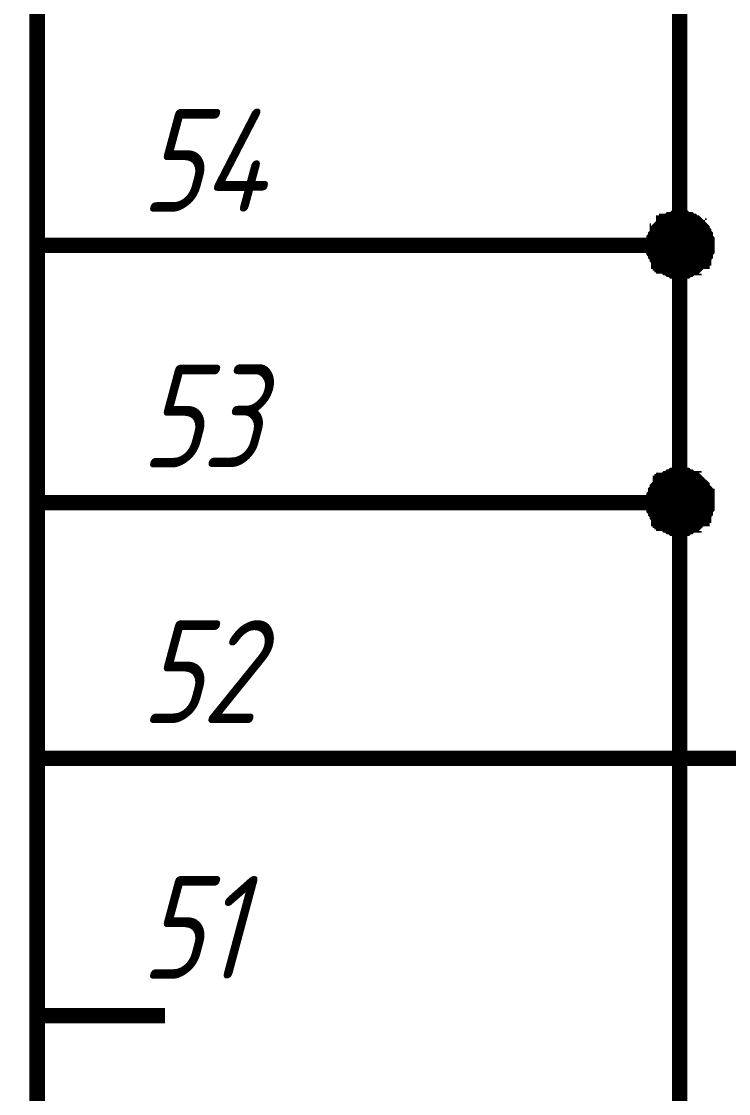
# Paper-space layout 'Layout1' of a CAD drawing. Extents: x -1 to 840, y -1 to 593.
# Drawn here: x 642.91 to 656.65, y 404.49 to 425.33 of the extents above; entities that cross this region are included whole.
import ezdxf

# ---------------------------------------------------------------- set-up
doc = ezdxf.new("R2010")
doc.units = 0
doc.header["$MEASUREMENT"] = 0
doc.layers.add('Sheet', color=255, linetype='CONTINUOUS')
doc.styles.add('GOST type A0', font='', dxfattribs={"oblique": 15, "height": 3.5})
doc.styles.get('GOST type A0').set_extended_font_data('GOST type A')

psp = doc.layouts.get("Layout1")

# ---------------------------------------------------------------- linework, layer by layer
at = {"layer": 'Sheet', "color": 7, "const_width": 0.3}
psp.add_lwpolyline([(585.728, 496.002), (643.213, 496.002), (643.213, 321.002), (585.728, 321.002), (585.728, 496.002)], close=True, dxfattribs=at)
at = {"layer": 'Sheet', "color": 7}
for points, const_width in [([(645.698, 440.983), (648.244, 440.983), (648.244, 440.983), (655.698, 440.983), (655.698, 420.976)], 0.3), ([(655.201, 420.976), (655.201, 421.007), (655.201, 421.038), (655.201, 421.038), (655.201, 421.069), (655.201, 421.1), (655.232, 421.131), (655.232, 421.162), (655.232, 421.162), (655.263, 421.193), (655.263, 421.224), (655.263, 421.255), (655.294, 421.255), (655.294, 421.286), (655.325, 421.317), (655.325, 421.317), (655.356, 421.349), (655.356, 421.349), (655.387, 421.38), (655.387, 421.411), (655.418, 421.411), (655.449, 421.411), (655.449, 421.442), (655.48, 421.442), (655.511, 421.473), (655.511, 421.473), (655.542, 421.473), (655.574, 421.473), (655.605, 421.504), (655.636, 421.504), (655.636, 421.504), (655.667, 421.504), (655.698, 421.504)], 0.3), ([(655.201, 420.976), (655.201, 421.007), (655.201, 421.038), (655.201, 421.038), (655.201, 421.069), (655.201, 421.1), (655.232, 421.131), (655.232, 421.162), (655.232, 421.162), (655.263, 421.193), (655.263, 421.224), (655.263, 421.255), (655.294, 421.255), (655.294, 421.286), (655.325, 421.317), (655.325, 421.317), (655.356, 421.349), (655.356, 421.349), (655.387, 421.38), (655.387, 421.411), (655.418, 421.411), (655.449, 421.411), (655.449, 421.442), (655.48, 421.442), (655.511, 421.473), (655.511, 421.473), (655.542, 421.473), (655.574, 421.473), (655.605, 421.504), (655.636, 421.504), (655.636, 421.504), (655.667, 421.504), (655.698, 421.504)], 0.3), ([(655.201, 420.976), (655.201, 421.007), (655.201, 421.038), (655.201, 421.038), (655.201, 421.069), (655.201, 421.1), (655.232, 421.131), (655.232, 421.162), (655.232, 421.162), (655.263, 421.193), (655.263, 421.224), (655.263, 421.255), (655.294, 421.255), (655.294, 421.286), (655.325, 421.317), (655.325, 421.317), (655.356, 421.349), (655.356, 421.349), (655.387, 421.38), (655.387, 421.411), (655.418, 421.411), (655.449, 421.411), (655.449, 421.442), (655.48, 421.442), (655.511, 421.473), (655.511, 421.473), (655.542, 421.473), (655.574, 421.473), (655.605, 421.504), (655.636, 421.504), (655.636, 421.504), (655.667, 421.504), (655.698, 421.504)], 0.3), ([(655.201, 420.976), (655.201, 421.007), (655.201, 421.038), (655.201, 421.038), (655.201, 421.069), (655.201, 421.1), (655.232, 421.131), (655.232, 421.162), (655.232, 421.162), (655.263, 421.193), (655.263, 421.224), (655.263, 421.255), (655.294, 421.255), (655.294, 421.286), (655.325, 421.317), (655.325, 421.317), (655.356, 421.349), (655.356, 421.349), (655.387, 421.38), (655.387, 421.411), (655.418, 421.411), (655.449, 421.411), (655.449, 421.442), (655.48, 421.442), (655.511, 421.473), (655.511, 421.473), (655.542, 421.473), (655.574, 421.473), (655.605, 421.504), (655.636, 421.504), (655.636, 421.504), (655.667, 421.504), (655.698, 421.504)], 0.3), ([(655.201, 420.976), (655.201, 421.007), (655.201, 421.038), (655.201, 421.038), (655.201, 421.069), (655.201, 421.1), (655.232, 421.131), (655.232, 421.162), (655.232, 421.162), (655.263, 421.193), (655.263, 421.224), (655.263, 421.255), (655.294, 421.255), (655.294, 421.286), (655.325, 421.317), (655.325, 421.317), (655.356, 421.349), (655.356, 421.349), (655.387, 421.38), (655.387, 421.411), (655.418, 421.411), (655.449, 421.411), (655.449, 421.442), (655.48, 421.442), (655.511, 421.473), (655.511, 421.473), (655.542, 421.473), (655.574, 421.473), (655.605, 421.504), (655.636, 421.504), (655.636, 421.504), (655.667, 421.504), (655.698, 421.504)], 0.0991), ([(655.201, 420.976), (655.201, 421.007), (655.201, 421.038), (655.201, 421.038), (655.201, 421.069), (655.201, 421.1), (655.232, 421.131), (655.232, 421.162), (655.232, 421.162), (655.263, 421.193), (655.263, 421.224), (655.263, 421.255), (655.294, 421.255), (655.294, 421.286), (655.325, 421.317), (655.325, 421.317), (655.356, 421.349), (655.356, 421.349), (655.387, 421.38), (655.387, 421.411), (655.418, 421.411), (655.449, 421.411), (655.449, 421.442), (655.48, 421.442), (655.511, 421.473), (655.511, 421.473), (655.542, 421.473), (655.574, 421.473), (655.605, 421.504), (655.636, 421.504), (655.636, 421.504), (655.667, 421.504), (655.698, 421.504)], 0.0991), ([(655.201, 420.976), (655.201, 421.007), (655.201, 421.038), (655.201, 421.038), (655.201, 421.069), (655.201, 421.1), (655.232, 421.131), (655.232, 421.162), (655.232, 421.162), (655.263, 421.193), (655.263, 421.224), (655.263, 421.255), (655.294, 421.255), (655.294, 421.286), (655.325, 421.317), (655.325, 421.317), (655.356, 421.349), (655.356, 421.349), (655.387, 421.38), (655.387, 421.411), (655.418, 421.411), (655.449, 421.411), (655.449, 421.442), (655.48, 421.442), (655.511, 421.473), (655.511, 421.473), (655.542, 421.473), (655.574, 421.473), (655.605, 421.504), (655.636, 421.504), (655.636, 421.504), (655.667, 421.504), (655.698, 421.504)], 0.0991), ([(655.201, 420.976), (655.201, 421.007), (655.201, 421.038), (655.201, 421.038), (655.201, 421.069), (655.201, 421.1), (655.232, 421.131), (655.232, 421.162), (655.232, 421.162), (655.263, 421.193), (655.263, 421.224), (655.263, 421.255), (655.294, 421.255), (655.294, 421.286), (655.325, 421.317), (655.325, 421.317), (655.356, 421.349), (655.356, 421.349), (655.387, 421.38), (655.387, 421.411), (655.418, 421.411), (655.449, 421.411), (655.449, 421.442), (655.48, 421.442), (655.511, 421.473), (655.511, 421.473), (655.542, 421.473), (655.574, 421.473), (655.605, 421.504), (655.636, 421.504), (655.636, 421.504), (655.667, 421.504), (655.698, 421.504)], 0.0991), ([(655.698, 421.504), (655.698, 421.504)], 0.3), ([(655.698, 421.504), (655.729, 421.504), (655.76, 421.504), (655.76, 421.504), (655.791, 421.504), (655.822, 421.473), (655.853, 421.473), (655.884, 421.473), (655.884, 421.473), (655.915, 421.442), (655.946, 421.442), (655.977, 421.411), (655.977, 421.411), (656.008, 421.411), (656.039, 421.38), (656.039, 421.349), (656.07, 421.349), (656.07, 421.317), (656.101, 421.317), (656.133, 421.286), (656.133, 421.255), (656.133, 421.255), (656.164, 421.224), (656.164, 421.193), (656.195, 421.162), (656.195, 421.162), (656.195, 421.131), (656.195, 421.1), (656.226, 421.069), (656.226, 421.038), (656.226, 421.038), (656.226, 421.007), (656.226, 420.976)], 0.3), ([(655.698, 421.504), (655.698, 421.504)], 0.3), ([(655.698, 421.504), (655.729, 421.504), (655.76, 421.504), (655.76, 421.504), (655.791, 421.504), (655.822, 421.473), (655.853, 421.473), (655.884, 421.473), (655.884, 421.473), (655.915, 421.442), (655.946, 421.442), (655.977, 421.411), (655.977, 421.411), (656.008, 421.411), (656.039, 421.38), (656.039, 421.349), (656.07, 421.349), (656.07, 421.317), (656.101, 421.317), (656.133, 421.286), (656.133, 421.255), (656.133, 421.255), (656.164, 421.224), (656.164, 421.193), (656.195, 421.162), (656.195, 421.162), (656.195, 421.131), (656.195, 421.1), (656.226, 421.069), (656.226, 421.038), (656.226, 421.038), (656.226, 421.007), (656.226, 420.976)], 0.3), ([(655.698, 421.504), (655.698, 421.504)], 0.3), ([(655.698, 421.504), (655.729, 421.504), (655.76, 421.504), (655.76, 421.504), (655.791, 421.504), (655.822, 421.473), (655.853, 421.473), (655.884, 421.473), (655.884, 421.473), (655.915, 421.442), (655.946, 421.442), (655.977, 421.411), (655.977, 421.411), (656.008, 421.411), (656.039, 421.38), (656.039, 421.349), (656.07, 421.349), (656.07, 421.317), (656.101, 421.317), (656.133, 421.286), (656.133, 421.255), (656.133, 421.255), (656.164, 421.224), (656.164, 421.193), (656.195, 421.162), (656.195, 421.162), (656.195, 421.131), (656.195, 421.1), (656.226, 421.069), (656.226, 421.038), (656.226, 421.038), (656.226, 421.007), (656.226, 420.976)], 0.3), ([(655.698, 421.504), (655.698, 421.504)], 0.3), ([(655.698, 421.504), (655.729, 421.504), (655.76, 421.504), (655.76, 421.504), (655.791, 421.504), (655.822, 421.473), (655.853, 421.473), (655.884, 421.473), (655.884, 421.473), (655.915, 421.442), (655.946, 421.442), (655.977, 421.411), (655.977, 421.411), (656.008, 421.411), (656.039, 421.38), (656.039, 421.349), (656.07, 421.349), (656.07, 421.317), (656.101, 421.317), (656.133, 421.286), (656.133, 421.255), (656.133, 421.255), (656.164, 421.224), (656.164, 421.193), (656.195, 421.162), (656.195, 421.162), (656.195, 421.131), (656.195, 421.1), (656.226, 421.069), (656.226, 421.038), (656.226, 421.038), (656.226, 421.007), (656.226, 420.976)], 0.3), ([(655.698, 421.504), (655.698, 421.504)], 0.0991), ([(655.698, 421.504), (655.729, 421.504), (655.76, 421.504), (655.76, 421.504), (655.791, 421.504), (655.822, 421.473), (655.853, 421.473), (655.884, 421.473), (655.884, 421.473), (655.915, 421.442), (655.946, 421.442), (655.977, 421.411), (655.977, 421.411), (656.008, 421.411), (656.039, 421.38), (656.039, 421.349), (656.07, 421.349), (656.07, 421.317), (656.101, 421.317), (656.133, 421.286), (656.133, 421.255), (656.133, 421.255), (656.164, 421.224), (656.164, 421.193), (656.195, 421.162), (656.195, 421.162), (656.195, 421.131), (656.195, 421.1), (656.226, 421.069), (656.226, 421.038), (656.226, 421.038), (656.226, 421.007), (656.226, 420.976)], 0.0991), ([(655.698, 421.504), (655.698, 421.504)], 0.0991), ([(655.698, 421.504), (655.729, 421.504), (655.76, 421.504), (655.76, 421.504), (655.791, 421.504), (655.822, 421.473), (655.853, 421.473), (655.884, 421.473), (655.884, 421.473), (655.915, 421.442), (655.946, 421.442), (655.977, 421.411), (655.977, 421.411), (656.008, 421.411), (656.039, 421.38), (656.039, 421.349), (656.07, 421.349), (656.07, 421.317), (656.101, 421.317), (656.133, 421.286), (656.133, 421.255), (656.133, 421.255), (656.164, 421.224), (656.164, 421.193), (656.195, 421.162), (656.195, 421.162), (656.195, 421.131), (656.195, 421.1), (656.226, 421.069), (656.226, 421.038), (656.226, 421.038), (656.226, 421.007), (656.226, 420.976)], 0.0991), ([(655.698, 421.504), (655.698, 421.504)], 0.0991), ([(655.698, 421.504), (655.729, 421.504), (655.76, 421.504), (655.76, 421.504), (655.791, 421.504), (655.822, 421.473), (655.853, 421.473), (655.884, 421.473), (655.884, 421.473), (655.915, 421.442), (655.946, 421.442), (655.977, 421.411), (655.977, 421.411), (656.008, 421.411), (656.039, 421.38), (656.039, 421.349), (656.07, 421.349), (656.07, 421.317), (656.101, 421.317), (656.133, 421.286), (656.133, 421.255), (656.133, 421.255), (656.164, 421.224), (656.164, 421.193), (656.195, 421.162), (656.195, 421.162), (656.195, 421.131), (656.195, 421.1), (656.226, 421.069), (656.226, 421.038), (656.226, 421.038), (656.226, 421.007), (656.226, 420.976)], 0.0991), ([(655.698, 421.504), (655.698, 421.504)], 0.0991), ([(655.698, 421.504), (655.729, 421.504), (655.76, 421.504), (655.76, 421.504), (655.791, 421.504), (655.822, 421.473), (655.853, 421.473), (655.884, 421.473), (655.884, 421.473), (655.915, 421.442), (655.946, 421.442), (655.977, 421.411), (655.977, 421.411), (656.008, 421.411), (656.039, 421.38), (656.039, 421.349), (656.07, 421.349), (656.07, 421.317), (656.101, 421.317), (656.133, 421.286), (656.133, 421.255), (656.133, 421.255), (656.164, 421.224), (656.164, 421.193), (656.195, 421.162), (656.195, 421.162), (656.195, 421.131), (656.195, 421.1), (656.226, 421.069), (656.226, 421.038), (656.226, 421.038), (656.226, 421.007), (656.226, 420.976)], 0.0991), ([(643.213, 420.976), (645.698, 420.976)], 0.3), ([(645.698, 420.976), (650.791, 420.976), (650.791, 420.976), (655.698, 420.976), (655.698, 415.974)], 0.3), ([(655.698, 420.479), (655.667, 420.479), (655.636, 420.479), (655.636, 420.479), (655.605, 420.479), (655.574, 420.479), (655.542, 420.51), (655.511, 420.51), (655.511, 420.51), (655.48, 420.541), (655.449, 420.541), (655.449, 420.541), (655.418, 420.572), (655.387, 420.572), (655.387, 420.603), (655.356, 420.603), (655.356, 420.634), (655.325, 420.634), (655.325, 420.665), (655.294, 420.665), (655.294, 420.696), (655.263, 420.727), (655.263, 420.727), (655.263, 420.758), (655.232, 420.789), (655.232, 420.789), (655.232, 420.82), (655.201, 420.851), (655.201, 420.883), (655.201, 420.914), (655.201, 420.914), (655.201, 420.945), (655.201, 420.976)], 0.3), ([(655.201, 420.976), (655.201, 420.976)], 0.3), ([(655.698, 420.479), (655.667, 420.479), (655.636, 420.479), (655.636, 420.479), (655.605, 420.479), (655.574, 420.479), (655.542, 420.51), (655.511, 420.51), (655.511, 420.51), (655.48, 420.541), (655.449, 420.541), (655.449, 420.541), (655.418, 420.572), (655.387, 420.572), (655.387, 420.603), (655.356, 420.603), (655.356, 420.634), (655.325, 420.634), (655.325, 420.665), (655.294, 420.665), (655.294, 420.696), (655.263, 420.727), (655.263, 420.727), (655.263, 420.758), (655.232, 420.789), (655.232, 420.789), (655.232, 420.82), (655.201, 420.851), (655.201, 420.883), (655.201, 420.914), (655.201, 420.914), (655.201, 420.945), (655.201, 420.976)], 0.3), ([(655.201, 420.976), (655.201, 420.976)], 0.3), ([(655.698, 420.479), (655.667, 420.479), (655.636, 420.479), (655.636, 420.479), (655.605, 420.479), (655.574, 420.479), (655.542, 420.51), (655.511, 420.51), (655.511, 420.51), (655.48, 420.541), (655.449, 420.541), (655.449, 420.541), (655.418, 420.572), (655.387, 420.572), (655.387, 420.603), (655.356, 420.603), (655.356, 420.634), (655.325, 420.634), (655.325, 420.665), (655.294, 420.665), (655.294, 420.696), (655.263, 420.727), (655.263, 420.727), (655.263, 420.758), (655.232, 420.789), (655.232, 420.789), (655.232, 420.82), (655.201, 420.851), (655.201, 420.883), (655.201, 420.914), (655.201, 420.914), (655.201, 420.945), (655.201, 420.976)], 0.3), ([(655.201, 420.976), (655.201, 420.976)], 0.3), ([(655.698, 420.479), (655.667, 420.479), (655.636, 420.479), (655.636, 420.479), (655.605, 420.479), (655.574, 420.479), (655.542, 420.51), (655.511, 420.51), (655.511, 420.51), (655.48, 420.541), (655.449, 420.541), (655.449, 420.541), (655.418, 420.572), (655.387, 420.572), (655.387, 420.603), (655.356, 420.603), (655.356, 420.634), (655.325, 420.634), (655.325, 420.665), (655.294, 420.665), (655.294, 420.696), (655.263, 420.727), (655.263, 420.727), (655.263, 420.758), (655.232, 420.789), (655.232, 420.789), (655.232, 420.82), (655.201, 420.851), (655.201, 420.883), (655.201, 420.914), (655.201, 420.914), (655.201, 420.945), (655.201, 420.976)], 0.3), ([(655.201, 420.976), (655.201, 420.976)], 0.3), ([(656.226, 420.976), (656.226, 420.945), (656.226, 420.914), (656.226, 420.914), (656.226, 420.883), (656.195, 420.851), (656.195, 420.82), (656.195, 420.789), (656.195, 420.789), (656.164, 420.758), (656.164, 420.727), (656.133, 420.727), (656.133, 420.696), (656.133, 420.665), (656.101, 420.665), (656.07, 420.634), (656.07, 420.634), (656.039, 420.603), (656.039, 420.603), (656.008, 420.572), (655.977, 420.572), (655.977, 420.541), (655.946, 420.541), (655.915, 420.541), (655.884, 420.51), (655.884, 420.51), (655.853, 420.51), (655.822, 420.479), (655.791, 420.479), (655.76, 420.479), (655.76, 420.479), (655.729, 420.479), (655.698, 420.479)], 0.3), ([(656.226, 420.976), (656.226, 420.945), (656.226, 420.914), (656.226, 420.914), (656.226, 420.883), (656.195, 420.851), (656.195, 420.82), (656.195, 420.789), (656.195, 420.789), (656.164, 420.758), (656.164, 420.727), (656.133, 420.727), (656.133, 420.696), (656.133, 420.665), (656.101, 420.665), (656.07, 420.634), (656.07, 420.634), (656.039, 420.603), (656.039, 420.603), (656.008, 420.572), (655.977, 420.572), (655.977, 420.541), (655.946, 420.541), (655.915, 420.541), (655.884, 420.51), (655.884, 420.51), (655.853, 420.51), (655.822, 420.479), (655.791, 420.479), (655.76, 420.479), (655.76, 420.479), (655.729, 420.479), (655.698, 420.479)], 0.3), ([(656.226, 420.976), (656.226, 420.945), (656.226, 420.914), (656.226, 420.914), (656.226, 420.883), (656.195, 420.851), (656.195, 420.82), (656.195, 420.789), (656.195, 420.789), (656.164, 420.758), (656.164, 420.727), (656.133, 420.727), (656.133, 420.696), (656.133, 420.665), (656.101, 420.665), (656.07, 420.634), (656.07, 420.634), (656.039, 420.603), (656.039, 420.603), (656.008, 420.572), (655.977, 420.572), (655.977, 420.541), (655.946, 420.541), (655.915, 420.541), (655.884, 420.51), (655.884, 420.51), (655.853, 420.51), (655.822, 420.479), (655.791, 420.479), (655.76, 420.479), (655.76, 420.479), (655.729, 420.479), (655.698, 420.479)], 0.3), ([(656.226, 420.976), (656.226, 420.945), (656.226, 420.914), (656.226, 420.914), (656.226, 420.883), (656.195, 420.851), (656.195, 420.82), (656.195, 420.789), (656.195, 420.789), (656.164, 420.758), (656.164, 420.727), (656.133, 420.727), (656.133, 420.696), (656.133, 420.665), (656.101, 420.665), (656.07, 420.634), (656.07, 420.634), (656.039, 420.603), (656.039, 420.603), (656.008, 420.572), (655.977, 420.572), (655.977, 420.541), (655.946, 420.541), (655.915, 420.541), (655.884, 420.51), (655.884, 420.51), (655.853, 420.51), (655.822, 420.479), (655.791, 420.479), (655.76, 420.479), (655.76, 420.479), (655.729, 420.479), (655.698, 420.479)], 0.3), ([(656.226, 420.976), (656.226, 420.976), (656.226, 420.976), (656.226, 420.976), (656.226, 420.976), (656.226, 420.976), (656.226, 420.976), (656.226, 420.976), (656.226, 420.976), (656.226, 420.976), (656.226, 420.976), (656.226, 420.976), (656.226, 420.976), (656.226, 420.976), (656.226, 420.976), (656.226, 420.976), (656.226, 420.976), (656.226, 420.976), (656.226, 420.976), (656.226, 420.976), (656.226, 420.976), (656.226, 420.976), (656.226, 420.976), (656.226, 420.976), (656.226, 420.976), (656.226, 420.976), (656.226, 420.976), (656.226, 420.976), (656.226, 420.976), (656.226, 420.976), (656.226, 420.976), (656.226, 420.976), (656.226, 420.976)], 0.3), ([(656.226, 420.976), (656.226, 420.976)], 0.3), ([(656.226, 420.976), (656.226, 420.976), (656.226, 420.976), (656.226, 420.976), (656.226, 420.976), (656.226, 420.976), (656.226, 420.976), (656.226, 420.976), (656.226, 420.976), (656.226, 420.976), (656.226, 420.976), (656.226, 420.976), (656.226, 420.976), (656.226, 420.976), (656.226, 420.976), (656.226, 420.976), (656.226, 420.976), (656.226, 420.976), (656.226, 420.976), (656.226, 420.976), (656.226, 420.976), (656.226, 420.976), (656.226, 420.976), (656.226, 420.976), (656.226, 420.976), (656.226, 420.976), (656.226, 420.976), (656.226, 420.976), (656.226, 420.976), (656.226, 420.976), (656.226, 420.976), (656.226, 420.976), (656.226, 420.976)], 0.3), ([(656.226, 420.976), (656.226, 420.976)], 0.3), ([(656.226, 420.976), (656.226, 420.976), (656.226, 420.976), (656.226, 420.976), (656.226, 420.976), (656.226, 420.976), (656.226, 420.976), (656.226, 420.976), (656.226, 420.976), (656.226, 420.976), (656.226, 420.976), (656.226, 420.976), (656.226, 420.976), (656.226, 420.976), (656.226, 420.976), (656.226, 420.976), (656.226, 420.976), (656.226, 420.976), (656.226, 420.976), (656.226, 420.976), (656.226, 420.976), (656.226, 420.976), (656.226, 420.976), (656.226, 420.976), (656.226, 420.976), (656.226, 420.976), (656.226, 420.976), (656.226, 420.976), (656.226, 420.976), (656.226, 420.976), (656.226, 420.976), (656.226, 420.976), (656.226, 420.976)], 0.3), ([(656.226, 420.976), (656.226, 420.976)], 0.3), ([(656.226, 420.976), (656.226, 420.976), (656.226, 420.976), (656.226, 420.976), (656.226, 420.976), (656.226, 420.976), (656.226, 420.976), (656.226, 420.976), (656.226, 420.976), (656.226, 420.976), (656.226, 420.976), (656.226, 420.976), (656.226, 420.976), (656.226, 420.976), (656.226, 420.976), (656.226, 420.976), (656.226, 420.976), (656.226, 420.976), (656.226, 420.976), (656.226, 420.976), (656.226, 420.976), (656.226, 420.976), (656.226, 420.976), (656.226, 420.976), (656.226, 420.976), (656.226, 420.976), (656.226, 420.976), (656.226, 420.976), (656.226, 420.976), (656.226, 420.976), (656.226, 420.976), (656.226, 420.976), (656.226, 420.976)], 0.3), ([(656.226, 420.976), (656.226, 420.976)], 0.3), ([(655.698, 420.479), (655.667, 420.479), (655.636, 420.479), (655.636, 420.479), (655.605, 420.479), (655.574, 420.479), (655.542, 420.51), (655.511, 420.51), (655.511, 420.51), (655.48, 420.541), (655.449, 420.541), (655.449, 420.541), (655.418, 420.572), (655.387, 420.572), (655.387, 420.603), (655.356, 420.603), (655.356, 420.634), (655.325, 420.634), (655.325, 420.665), (655.294, 420.665), (655.294, 420.696), (655.263, 420.727), (655.263, 420.727), (655.263, 420.758), (655.232, 420.789), (655.232, 420.789), (655.232, 420.82), (655.201, 420.851), (655.201, 420.883), (655.201, 420.914), (655.201, 420.914), (655.201, 420.945), (655.201, 420.976)], 0.0991), ([(655.201, 420.976), (655.201, 420.976)], 0.0991), ([(655.698, 420.479), (655.667, 420.479), (655.636, 420.479), (655.636, 420.479), (655.605, 420.479), (655.574, 420.479), (655.542, 420.51), (655.511, 420.51), (655.511, 420.51), (655.48, 420.541), (655.449, 420.541), (655.449, 420.541), (655.418, 420.572), (655.387, 420.572), (655.387, 420.603), (655.356, 420.603), (655.356, 420.634), (655.325, 420.634), (655.325, 420.665), (655.294, 420.665), (655.294, 420.696), (655.263, 420.727), (655.263, 420.727), (655.263, 420.758), (655.232, 420.789), (655.232, 420.789), (655.232, 420.82), (655.201, 420.851), (655.201, 420.883), (655.201, 420.914), (655.201, 420.914), (655.201, 420.945), (655.201, 420.976)], 0.0991), ([(655.201, 420.976), (655.201, 420.976)], 0.0991), ([(655.698, 420.479), (655.667, 420.479), (655.636, 420.479), (655.636, 420.479), (655.605, 420.479), (655.574, 420.479), (655.542, 420.51), (655.511, 420.51), (655.511, 420.51), (655.48, 420.541), (655.449, 420.541), (655.449, 420.541), (655.418, 420.572), (655.387, 420.572), (655.387, 420.603), (655.356, 420.603), (655.356, 420.634), (655.325, 420.634), (655.325, 420.665), (655.294, 420.665), (655.294, 420.696), (655.263, 420.727), (655.263, 420.727), (655.263, 420.758), (655.232, 420.789), (655.232, 420.789), (655.232, 420.82), (655.201, 420.851), (655.201, 420.883), (655.201, 420.914), (655.201, 420.914), (655.201, 420.945), (655.201, 420.976)], 0.0991), ([(655.201, 420.976), (655.201, 420.976)], 0.0991), ([(655.698, 420.479), (655.667, 420.479), (655.636, 420.479), (655.636, 420.479), (655.605, 420.479), (655.574, 420.479), (655.542, 420.51), (655.511, 420.51), (655.511, 420.51), (655.48, 420.541), (655.449, 420.541), (655.449, 420.541), (655.418, 420.572), (655.387, 420.572), (655.387, 420.603), (655.356, 420.603), (655.356, 420.634), (655.325, 420.634), (655.325, 420.665), (655.294, 420.665), (655.294, 420.696), (655.263, 420.727), (655.263, 420.727), (655.263, 420.758), (655.232, 420.789), (655.232, 420.789), (655.232, 420.82), (655.201, 420.851), (655.201, 420.883), (655.201, 420.914), (655.201, 420.914), (655.201, 420.945), (655.201, 420.976)], 0.0991), ([(655.201, 420.976), (655.201, 420.976)], 0.0991), ([(656.226, 420.976), (656.226, 420.945), (656.226, 420.914), (656.226, 420.914), (656.226, 420.883), (656.195, 420.851), (656.195, 420.82), (656.195, 420.789), (656.195, 420.789), (656.164, 420.758), (656.164, 420.727), (656.133, 420.727), (656.133, 420.696), (656.133, 420.665), (656.101, 420.665), (656.07, 420.634), (656.07, 420.634), (656.039, 420.603), (656.039, 420.603), (656.008, 420.572), (655.977, 420.572), (655.977, 420.541), (655.946, 420.541), (655.915, 420.541), (655.884, 420.51), (655.884, 420.51), (655.853, 420.51), (655.822, 420.479), (655.791, 420.479), (655.76, 420.479), (655.76, 420.479), (655.729, 420.479), (655.698, 420.479)], 0.0991), ([(656.226, 420.976), (656.226, 420.945), (656.226, 420.914), (656.226, 420.914), (656.226, 420.883), (656.195, 420.851), (656.195, 420.82), (656.195, 420.789), (656.195, 420.789), (656.164, 420.758), (656.164, 420.727), (656.133, 420.727), (656.133, 420.696), (656.133, 420.665), (656.101, 420.665), (656.07, 420.634), (656.07, 420.634), (656.039, 420.603), (656.039, 420.603), (656.008, 420.572), (655.977, 420.572), (655.977, 420.541), (655.946, 420.541), (655.915, 420.541), (655.884, 420.51), (655.884, 420.51), (655.853, 420.51), (655.822, 420.479), (655.791, 420.479), (655.76, 420.479), (655.76, 420.479), (655.729, 420.479), (655.698, 420.479)], 0.0991), ([(656.226, 420.976), (656.226, 420.945), (656.226, 420.914), (656.226, 420.914), (656.226, 420.883), (656.195, 420.851), (656.195, 420.82), (656.195, 420.789), (656.195, 420.789), (656.164, 420.758), (656.164, 420.727), (656.133, 420.727), (656.133, 420.696), (656.133, 420.665), (656.101, 420.665), (656.07, 420.634), (656.07, 420.634), (656.039, 420.603), (656.039, 420.603), (656.008, 420.572), (655.977, 420.572), (655.977, 420.541), (655.946, 420.541), (655.915, 420.541), (655.884, 420.51), (655.884, 420.51), (655.853, 420.51), (655.822, 420.479), (655.791, 420.479), (655.76, 420.479), (655.76, 420.479), (655.729, 420.479), (655.698, 420.479)], 0.0991), ([(656.226, 420.976), (656.226, 420.945), (656.226, 420.914), (656.226, 420.914), (656.226, 420.883), (656.195, 420.851), (656.195, 420.82), (656.195, 420.789), (656.195, 420.789), (656.164, 420.758), (656.164, 420.727), (656.133, 420.727), (656.133, 420.696), (656.133, 420.665), (656.101, 420.665), (656.07, 420.634), (656.07, 420.634), (656.039, 420.603), (656.039, 420.603), (656.008, 420.572), (655.977, 420.572), (655.977, 420.541), (655.946, 420.541), (655.915, 420.541), (655.884, 420.51), (655.884, 420.51), (655.853, 420.51), (655.822, 420.479), (655.791, 420.479), (655.76, 420.479), (655.76, 420.479), (655.729, 420.479), (655.698, 420.479)], 0.0991), ([(656.226, 420.976), (656.226, 420.976), (656.226, 420.976), (656.226, 420.976), (656.226, 420.976), (656.226, 420.976), (656.226, 420.976), (656.226, 420.976), (656.226, 420.976), (656.226, 420.976), (656.226, 420.976), (656.226, 420.976), (656.226, 420.976), (656.226, 420.976), (656.226, 420.976), (656.226, 420.976), (656.226, 420.976), (656.226, 420.976), (656.226, 420.976), (656.226, 420.976), (656.226, 420.976), (656.226, 420.976), (656.226, 420.976), (656.226, 420.976), (656.226, 420.976), (656.226, 420.976), (656.226, 420.976), (656.226, 420.976), (656.226, 420.976), (656.226, 420.976), (656.226, 420.976), (656.226, 420.976), (656.226, 420.976)], 0.0991), ([(656.226, 420.976), (656.226, 420.976)], 0.0991), ([(656.226, 420.976), (656.226, 420.976), (656.226, 420.976), (656.226, 420.976), (656.226, 420.976), (656.226, 420.976), (656.226, 420.976), (656.226, 420.976), (656.226, 420.976), (656.226, 420.976), (656.226, 420.976), (656.226, 420.976), (656.226, 420.976), (656.226, 420.976), (656.226, 420.976), (656.226, 420.976), (656.226, 420.976), (656.226, 420.976), (656.226, 420.976), (656.226, 420.976), (656.226, 420.976), (656.226, 420.976), (656.226, 420.976), (656.226, 420.976), (656.226, 420.976), (656.226, 420.976), (656.226, 420.976), (656.226, 420.976), (656.226, 420.976), (656.226, 420.976), (656.226, 420.976), (656.226, 420.976), (656.226, 420.976)], 0.0991), ([(656.226, 420.976), (656.226, 420.976)], 0.0991), ([(656.226, 420.976), (656.226, 420.976), (656.226, 420.976), (656.226, 420.976), (656.226, 420.976), (656.226, 420.976), (656.226, 420.976), (656.226, 420.976), (656.226, 420.976), (656.226, 420.976), (656.226, 420.976), (656.226, 420.976), (656.226, 420.976), (656.226, 420.976), (656.226, 420.976), (656.226, 420.976), (656.226, 420.976), (656.226, 420.976), (656.226, 420.976), (656.226, 420.976), (656.226, 420.976), (656.226, 420.976), (656.226, 420.976), (656.226, 420.976), (656.226, 420.976), (656.226, 420.976), (656.226, 420.976), (656.226, 420.976), (656.226, 420.976), (656.226, 420.976), (656.226, 420.976), (656.226, 420.976), (656.226, 420.976)], 0.0991), ([(656.226, 420.976), (656.226, 420.976)], 0.0991), ([(656.226, 420.976), (656.226, 420.976), (656.226, 420.976), (656.226, 420.976), (656.226, 420.976), (656.226, 420.976), (656.226, 420.976), (656.226, 420.976), (656.226, 420.976), (656.226, 420.976), (656.226, 420.976), (656.226, 420.976), (656.226, 420.976), (656.226, 420.976), (656.226, 420.976), (656.226, 420.976), (656.226, 420.976), (656.226, 420.976), (656.226, 420.976), (656.226, 420.976), (656.226, 420.976), (656.226, 420.976), (656.226, 420.976), (656.226, 420.976), (656.226, 420.976), (656.226, 420.976), (656.226, 420.976), (656.226, 420.976), (656.226, 420.976), (656.226, 420.976), (656.226, 420.976), (656.226, 420.976), (656.226, 420.976)], 0.0991), ([(656.226, 420.976), (656.226, 420.976)], 0.0991), ([(655.201, 415.974), (655.201, 416.005), (655.201, 416.036), (655.201, 416.067), (655.201, 416.098), (655.201, 416.098), (655.232, 416.129), (655.232, 416.16), (655.232, 416.191), (655.263, 416.223), (655.263, 416.223), (655.263, 416.254), (655.294, 416.285), (655.294, 416.285), (655.325, 416.316), (655.325, 416.347), (655.356, 416.347), (655.356, 416.378), (655.387, 416.378), (655.387, 416.409), (655.418, 416.409), (655.449, 416.44), (655.449, 416.44), (655.48, 416.44), (655.511, 416.471), (655.511, 416.471), (655.542, 416.471), (655.574, 416.502), (655.605, 416.502), (655.636, 416.502), (655.636, 416.502), (655.667, 416.502), (655.698, 416.502)], 0.3), ([(655.201, 415.974), (655.201, 416.005), (655.201, 416.036), (655.201, 416.067), (655.201, 416.098), (655.201, 416.098), (655.232, 416.129), (655.232, 416.16), (655.232, 416.191), (655.263, 416.223), (655.263, 416.223), (655.263, 416.254), (655.294, 416.285), (655.294, 416.285), (655.325, 416.316), (655.325, 416.347), (655.356, 416.347), (655.356, 416.378), (655.387, 416.378), (655.387, 416.409), (655.418, 416.409), (655.449, 416.44), (655.449, 416.44), (655.48, 416.44), (655.511, 416.471), (655.511, 416.471), (655.542, 416.471), (655.574, 416.502), (655.605, 416.502), (655.636, 416.502), (655.636, 416.502), (655.667, 416.502), (655.698, 416.502)], 0.3), ([(655.201, 415.974), (655.201, 416.005), (655.201, 416.036), (655.201, 416.067), (655.201, 416.098), (655.201, 416.098), (655.232, 416.129), (655.232, 416.16), (655.232, 416.191), (655.263, 416.223), (655.263, 416.223), (655.263, 416.254), (655.294, 416.285), (655.294, 416.285), (655.325, 416.316), (655.325, 416.347), (655.356, 416.347), (655.356, 416.378), (655.387, 416.378), (655.387, 416.409), (655.418, 416.409), (655.449, 416.44), (655.449, 416.44), (655.48, 416.44), (655.511, 416.471), (655.511, 416.471), (655.542, 416.471), (655.574, 416.502), (655.605, 416.502), (655.636, 416.502), (655.636, 416.502), (655.667, 416.502), (655.698, 416.502)], 0.3), ([(655.201, 415.974), (655.201, 416.005), (655.201, 416.036), (655.201, 416.067), (655.201, 416.098), (655.201, 416.098), (655.232, 416.129), (655.232, 416.16), (655.232, 416.191), (655.263, 416.223), (655.263, 416.223), (655.263, 416.254), (655.294, 416.285), (655.294, 416.285), (655.325, 416.316), (655.325, 416.347), (655.356, 416.347), (655.356, 416.378), (655.387, 416.378), (655.387, 416.409), (655.418, 416.409), (655.449, 416.44), (655.449, 416.44), (655.48, 416.44), (655.511, 416.471), (655.511, 416.471), (655.542, 416.471), (655.574, 416.502), (655.605, 416.502), (655.636, 416.502), (655.636, 416.502), (655.667, 416.502), (655.698, 416.502)], 0.3), ([(655.201, 415.974), (655.201, 416.005), (655.201, 416.036), (655.201, 416.067), (655.201, 416.098), (655.201, 416.098), (655.232, 416.129), (655.232, 416.16), (655.232, 416.191), (655.263, 416.223), (655.263, 416.223), (655.263, 416.254), (655.294, 416.285), (655.294, 416.285), (655.325, 416.316), (655.325, 416.347), (655.356, 416.347), (655.356, 416.378), (655.387, 416.378), (655.387, 416.409), (655.418, 416.409), (655.449, 416.44), (655.449, 416.44), (655.48, 416.44), (655.511, 416.471), (655.511, 416.471), (655.542, 416.471), (655.574, 416.502), (655.605, 416.502), (655.636, 416.502), (655.636, 416.502), (655.667, 416.502), (655.698, 416.502)], 0.0991), ([(655.201, 415.974), (655.201, 416.005), (655.201, 416.036), (655.201, 416.067), (655.201, 416.098), (655.201, 416.098), (655.232, 416.129), (655.232, 416.16), (655.232, 416.191), (655.263, 416.223), (655.263, 416.223), (655.263, 416.254), (655.294, 416.285), (655.294, 416.285), (655.325, 416.316), (655.325, 416.347), (655.356, 416.347), (655.356, 416.378), (655.387, 416.378), (655.387, 416.409), (655.418, 416.409), (655.449, 416.44), (655.449, 416.44), (655.48, 416.44), (655.511, 416.471), (655.511, 416.471), (655.542, 416.471), (655.574, 416.502), (655.605, 416.502), (655.636, 416.502), (655.636, 416.502), (655.667, 416.502), (655.698, 416.502)], 0.0991), ([(655.201, 415.974), (655.201, 416.005), (655.201, 416.036), (655.201, 416.067), (655.201, 416.098), (655.201, 416.098), (655.232, 416.129), (655.232, 416.16), (655.232, 416.191), (655.263, 416.223), (655.263, 416.223), (655.263, 416.254), (655.294, 416.285), (655.294, 416.285), (655.325, 416.316), (655.325, 416.347), (655.356, 416.347), (655.356, 416.378), (655.387, 416.378), (655.387, 416.409), (655.418, 416.409), (655.449, 416.44), (655.449, 416.44), (655.48, 416.44), (655.511, 416.471), (655.511, 416.471), (655.542, 416.471), (655.574, 416.502), (655.605, 416.502), (655.636, 416.502), (655.636, 416.502), (655.667, 416.502), (655.698, 416.502)], 0.0991), ([(655.201, 415.974), (655.201, 416.005), (655.201, 416.036), (655.201, 416.067), (655.201, 416.098), (655.201, 416.098), (655.232, 416.129), (655.232, 416.16), (655.232, 416.191), (655.263, 416.223), (655.263, 416.223), (655.263, 416.254), (655.294, 416.285), (655.294, 416.285), (655.325, 416.316), (655.325, 416.347), (655.356, 416.347), (655.356, 416.378), (655.387, 416.378), (655.387, 416.409), (655.418, 416.409), (655.449, 416.44), (655.449, 416.44), (655.48, 416.44), (655.511, 416.471), (655.511, 416.471), (655.542, 416.471), (655.574, 416.502), (655.605, 416.502), (655.636, 416.502), (655.636, 416.502), (655.667, 416.502), (655.698, 416.502)], 0.0991), ([(655.698, 416.502), (655.698, 416.502)], 0.3), ([(655.698, 416.502), (655.729, 416.502), (655.76, 416.502), (655.76, 416.502), (655.791, 416.502), (655.822, 416.502), (655.853, 416.471), (655.884, 416.471), (655.884, 416.471), (655.915, 416.44), (655.946, 416.44), (655.977, 416.44), (655.977, 416.409), (656.008, 416.409), (656.039, 416.378), (656.039, 416.378), (656.07, 416.347), (656.07, 416.347), (656.101, 416.316), (656.133, 416.285), (656.133, 416.285), (656.133, 416.254), (656.164, 416.223), (656.164, 416.223), (656.195, 416.191), (656.195, 416.16), (656.195, 416.129), (656.195, 416.098), (656.226, 416.098), (656.226, 416.067), (656.226, 416.036), (656.226, 416.005), (656.226, 415.974)], 0.3), ([(655.698, 416.502), (655.698, 416.502)], 0.3), ([(655.698, 416.502), (655.729, 416.502), (655.76, 416.502), (655.76, 416.502), (655.791, 416.502), (655.822, 416.502), (655.853, 416.471), (655.884, 416.471), (655.884, 416.471), (655.915, 416.44), (655.946, 416.44), (655.977, 416.44), (655.977, 416.409), (656.008, 416.409), (656.039, 416.378), (656.039, 416.378), (656.07, 416.347), (656.07, 416.347), (656.101, 416.316), (656.133, 416.285), (656.133, 416.285), (656.133, 416.254), (656.164, 416.223), (656.164, 416.223), (656.195, 416.191), (656.195, 416.16), (656.195, 416.129), (656.195, 416.098), (656.226, 416.098), (656.226, 416.067), (656.226, 416.036), (656.226, 416.005), (656.226, 415.974)], 0.3), ([(655.698, 416.502), (655.698, 416.502)], 0.3), ([(655.698, 416.502), (655.729, 416.502), (655.76, 416.502), (655.76, 416.502), (655.791, 416.502), (655.822, 416.502), (655.853, 416.471), (655.884, 416.471), (655.884, 416.471), (655.915, 416.44), (655.946, 416.44), (655.977, 416.44), (655.977, 416.409), (656.008, 416.409), (656.039, 416.378), (656.039, 416.378), (656.07, 416.347), (656.07, 416.347), (656.101, 416.316), (656.133, 416.285), (656.133, 416.285), (656.133, 416.254), (656.164, 416.223), (656.164, 416.223), (656.195, 416.191), (656.195, 416.16), (656.195, 416.129), (656.195, 416.098), (656.226, 416.098), (656.226, 416.067), (656.226, 416.036), (656.226, 416.005), (656.226, 415.974)], 0.3), ([(655.698, 416.502), (655.698, 416.502)], 0.3), ([(655.698, 416.502), (655.729, 416.502), (655.76, 416.502), (655.76, 416.502), (655.791, 416.502), (655.822, 416.502), (655.853, 416.471), (655.884, 416.471), (655.884, 416.471), (655.915, 416.44), (655.946, 416.44), (655.977, 416.44), (655.977, 416.409), (656.008, 416.409), (656.039, 416.378), (656.039, 416.378), (656.07, 416.347), (656.07, 416.347), (656.101, 416.316), (656.133, 416.285), (656.133, 416.285), (656.133, 416.254), (656.164, 416.223), (656.164, 416.223), (656.195, 416.191), (656.195, 416.16), (656.195, 416.129), (656.195, 416.098), (656.226, 416.098), (656.226, 416.067), (656.226, 416.036), (656.226, 416.005), (656.226, 415.974)], 0.3), ([(655.698, 416.502), (655.698, 416.502)], 0.0991), ([(655.698, 416.502), (655.729, 416.502), (655.76, 416.502), (655.76, 416.502), (655.791, 416.502), (655.822, 416.502), (655.853, 416.471), (655.884, 416.471), (655.884, 416.471), (655.915, 416.44), (655.946, 416.44), (655.977, 416.44), (655.977, 416.409), (656.008, 416.409), (656.039, 416.378), (656.039, 416.378), (656.07, 416.347), (656.07, 416.347), (656.101, 416.316), (656.133, 416.285), (656.133, 416.285), (656.133, 416.254), (656.164, 416.223), (656.164, 416.223), (656.195, 416.191), (656.195, 416.16), (656.195, 416.129), (656.195, 416.098), (656.226, 416.098), (656.226, 416.067), (656.226, 416.036), (656.226, 416.005), (656.226, 415.974)], 0.0991), ([(655.698, 416.502), (655.698, 416.502)], 0.0991), ([(655.698, 416.502), (655.729, 416.502), (655.76, 416.502), (655.76, 416.502), (655.791, 416.502), (655.822, 416.502), (655.853, 416.471), (655.884, 416.471), (655.884, 416.471), (655.915, 416.44), (655.946, 416.44), (655.977, 416.44), (655.977, 416.409), (656.008, 416.409), (656.039, 416.378), (656.039, 416.378), (656.07, 416.347), (656.07, 416.347), (656.101, 416.316), (656.133, 416.285), (656.133, 416.285), (656.133, 416.254), (656.164, 416.223), (656.164, 416.223), (656.195, 416.191), (656.195, 416.16), (656.195, 416.129), (656.195, 416.098), (656.226, 416.098), (656.226, 416.067), (656.226, 416.036), (656.226, 416.005), (656.226, 415.974)], 0.0991), ([(655.698, 416.502), (655.698, 416.502)], 0.0991), ([(655.698, 416.502), (655.729, 416.502), (655.76, 416.502), (655.76, 416.502), (655.791, 416.502), (655.822, 416.502), (655.853, 416.471), (655.884, 416.471), (655.884, 416.471), (655.915, 416.44), (655.946, 416.44), (655.977, 416.44), (655.977, 416.409), (656.008, 416.409), (656.039, 416.378), (656.039, 416.378), (656.07, 416.347), (656.07, 416.347), (656.101, 416.316), (656.133, 416.285), (656.133, 416.285), (656.133, 416.254), (656.164, 416.223), (656.164, 416.223), (656.195, 416.191), (656.195, 416.16), (656.195, 416.129), (656.195, 416.098), (656.226, 416.098), (656.226, 416.067), (656.226, 416.036), (656.226, 416.005), (656.226, 415.974)], 0.0991), ([(655.698, 416.502), (655.698, 416.502)], 0.0991), ([(655.698, 416.502), (655.729, 416.502), (655.76, 416.502), (655.76, 416.502), (655.791, 416.502), (655.822, 416.502), (655.853, 416.471), (655.884, 416.471), (655.884, 416.471), (655.915, 416.44), (655.946, 416.44), (655.977, 416.44), (655.977, 416.409), (656.008, 416.409), (656.039, 416.378), (656.039, 416.378), (656.07, 416.347), (656.07, 416.347), (656.101, 416.316), (656.133, 416.285), (656.133, 416.285), (656.133, 416.254), (656.164, 416.223), (656.164, 416.223), (656.195, 416.191), (656.195, 416.16), (656.195, 416.129), (656.195, 416.098), (656.226, 416.098), (656.226, 416.067), (656.226, 416.036), (656.226, 416.005), (656.226, 415.974)], 0.0991), ([(643.213, 415.974), (645.698, 415.974)], 0.3), ([(655.698, 380.993), (655.698, 415.974), (645.698, 415.974)], 0.3), ([(655.698, 415.477), (655.667, 415.477), (655.636, 415.477), (655.636, 415.477), (655.605, 415.477), (655.574, 415.477), (655.542, 415.508), (655.511, 415.508), (655.511, 415.508), (655.48, 415.539), (655.449, 415.539), (655.449, 415.539), (655.418, 415.57), (655.387, 415.57), (655.387, 415.601), (655.356, 415.601), (655.356, 415.632), (655.325, 415.632), (655.325, 415.663), (655.294, 415.663), (655.294, 415.694), (655.263, 415.725), (655.263, 415.725), (655.263, 415.757), (655.232, 415.788), (655.232, 415.788), (655.232, 415.819), (655.201, 415.85), (655.201, 415.881), (655.201, 415.912), (655.201, 415.912), (655.201, 415.943), (655.201, 415.974)], 0.3), ([(655.201, 415.974), (655.201, 415.974)], 0.3), ([(655.698, 415.477), (655.667, 415.477), (655.636, 415.477), (655.636, 415.477), (655.605, 415.477), (655.574, 415.477), (655.542, 415.508), (655.511, 415.508), (655.511, 415.508), (655.48, 415.539), (655.449, 415.539), (655.449, 415.539), (655.418, 415.57), (655.387, 415.57), (655.387, 415.601), (655.356, 415.601), (655.356, 415.632), (655.325, 415.632), (655.325, 415.663), (655.294, 415.663), (655.294, 415.694), (655.263, 415.725), (655.263, 415.725), (655.263, 415.757), (655.232, 415.788), (655.232, 415.788), (655.232, 415.819), (655.201, 415.85), (655.201, 415.881), (655.201, 415.912), (655.201, 415.912), (655.201, 415.943), (655.201, 415.974)], 0.3), ([(655.201, 415.974), (655.201, 415.974)], 0.3), ([(655.698, 415.477), (655.667, 415.477), (655.636, 415.477), (655.636, 415.477), (655.605, 415.477), (655.574, 415.477), (655.542, 415.508), (655.511, 415.508), (655.511, 415.508), (655.48, 415.539), (655.449, 415.539), (655.449, 415.539), (655.418, 415.57), (655.387, 415.57), (655.387, 415.601), (655.356, 415.601), (655.356, 415.632), (655.325, 415.632), (655.325, 415.663), (655.294, 415.663), (655.294, 415.694), (655.263, 415.725), (655.263, 415.725), (655.263, 415.757), (655.232, 415.788), (655.232, 415.788), (655.232, 415.819), (655.201, 415.85), (655.201, 415.881), (655.201, 415.912), (655.201, 415.912), (655.201, 415.943), (655.201, 415.974)], 0.3), ([(655.201, 415.974), (655.201, 415.974)], 0.3), ([(655.698, 415.477), (655.667, 415.477), (655.636, 415.477), (655.636, 415.477), (655.605, 415.477), (655.574, 415.477), (655.542, 415.508), (655.511, 415.508), (655.511, 415.508), (655.48, 415.539), (655.449, 415.539), (655.449, 415.539), (655.418, 415.57), (655.387, 415.57), (655.387, 415.601), (655.356, 415.601), (655.356, 415.632), (655.325, 415.632), (655.325, 415.663), (655.294, 415.663), (655.294, 415.694), (655.263, 415.725), (655.263, 415.725), (655.263, 415.757), (655.232, 415.788), (655.232, 415.788), (655.232, 415.819), (655.201, 415.85), (655.201, 415.881), (655.201, 415.912), (655.201, 415.912), (655.201, 415.943), (655.201, 415.974)], 0.3), ([(655.201, 415.974), (655.201, 415.974)], 0.3), ([(656.226, 415.974), (656.226, 415.943), (656.226, 415.912), (656.226, 415.912), (656.226, 415.881), (656.195, 415.85), (656.195, 415.819), (656.195, 415.788), (656.195, 415.788), (656.164, 415.757), (656.164, 415.725), (656.133, 415.725), (656.133, 415.694), (656.133, 415.663), (656.101, 415.663), (656.07, 415.632), (656.07, 415.632), (656.039, 415.601), (656.039, 415.601), (656.008, 415.57), (655.977, 415.57), (655.977, 415.539), (655.946, 415.539), (655.915, 415.539), (655.884, 415.508), (655.884, 415.508), (655.853, 415.508), (655.822, 415.477), (655.791, 415.477), (655.76, 415.477), (655.76, 415.477), (655.729, 415.477), (655.698, 415.477)], 0.3), ([(656.226, 415.974), (656.226, 415.943), (656.226, 415.912), (656.226, 415.912), (656.226, 415.881), (656.195, 415.85), (656.195, 415.819), (656.195, 415.788), (656.195, 415.788), (656.164, 415.757), (656.164, 415.725), (656.133, 415.725), (656.133, 415.694), (656.133, 415.663), (656.101, 415.663), (656.07, 415.632), (656.07, 415.632), (656.039, 415.601), (656.039, 415.601), (656.008, 415.57), (655.977, 415.57), (655.977, 415.539), (655.946, 415.539), (655.915, 415.539), (655.884, 415.508), (655.884, 415.508), (655.853, 415.508), (655.822, 415.477), (655.791, 415.477), (655.76, 415.477), (655.76, 415.477), (655.729, 415.477), (655.698, 415.477)], 0.3), ([(656.226, 415.974), (656.226, 415.943), (656.226, 415.912), (656.226, 415.912), (656.226, 415.881), (656.195, 415.85), (656.195, 415.819), (656.195, 415.788), (656.195, 415.788), (656.164, 415.757), (656.164, 415.725), (656.133, 415.725), (656.133, 415.694), (656.133, 415.663), (656.101, 415.663), (656.07, 415.632), (656.07, 415.632), (656.039, 415.601), (656.039, 415.601), (656.008, 415.57), (655.977, 415.57), (655.977, 415.539), (655.946, 415.539), (655.915, 415.539), (655.884, 415.508), (655.884, 415.508), (655.853, 415.508), (655.822, 415.477), (655.791, 415.477), (655.76, 415.477), (655.76, 415.477), (655.729, 415.477), (655.698, 415.477)], 0.3), ([(656.226, 415.974), (656.226, 415.943), (656.226, 415.912), (656.226, 415.912), (656.226, 415.881), (656.195, 415.85), (656.195, 415.819), (656.195, 415.788), (656.195, 415.788), (656.164, 415.757), (656.164, 415.725), (656.133, 415.725), (656.133, 415.694), (656.133, 415.663), (656.101, 415.663), (656.07, 415.632), (656.07, 415.632), (656.039, 415.601), (656.039, 415.601), (656.008, 415.57), (655.977, 415.57), (655.977, 415.539), (655.946, 415.539), (655.915, 415.539), (655.884, 415.508), (655.884, 415.508), (655.853, 415.508), (655.822, 415.477), (655.791, 415.477), (655.76, 415.477), (655.76, 415.477), (655.729, 415.477), (655.698, 415.477)], 0.3), ([(656.226, 415.974), (656.226, 415.974), (656.226, 415.974), (656.226, 415.974), (656.226, 415.974), (656.226, 415.974), (656.226, 415.974), (656.226, 415.974), (656.226, 415.974), (656.226, 415.974), (656.226, 415.974), (656.226, 415.974), (656.226, 415.974), (656.226, 415.974), (656.226, 415.974), (656.226, 415.974), (656.226, 415.974), (656.226, 415.974), (656.226, 415.974), (656.226, 415.974), (656.226, 415.974), (656.226, 415.974), (656.226, 415.974), (656.226, 415.974), (656.226, 415.974), (656.226, 415.974), (656.226, 415.974), (656.226, 415.974), (656.226, 415.974), (656.226, 415.974), (656.226, 415.974), (656.226, 415.974), (656.226, 415.974)], 0.3), ([(656.226, 415.974), (656.226, 415.974)], 0.3), ([(656.226, 415.974), (656.226, 415.974), (656.226, 415.974), (656.226, 415.974), (656.226, 415.974), (656.226, 415.974), (656.226, 415.974), (656.226, 415.974), (656.226, 415.974), (656.226, 415.974), (656.226, 415.974), (656.226, 415.974), (656.226, 415.974), (656.226, 415.974), (656.226, 415.974), (656.226, 415.974), (656.226, 415.974), (656.226, 415.974), (656.226, 415.974), (656.226, 415.974), (656.226, 415.974), (656.226, 415.974), (656.226, 415.974), (656.226, 415.974), (656.226, 415.974), (656.226, 415.974), (656.226, 415.974), (656.226, 415.974), (656.226, 415.974), (656.226, 415.974), (656.226, 415.974), (656.226, 415.974), (656.226, 415.974)], 0.3), ([(656.226, 415.974), (656.226, 415.974)], 0.3), ([(656.226, 415.974), (656.226, 415.974), (656.226, 415.974), (656.226, 415.974), (656.226, 415.974), (656.226, 415.974), (656.226, 415.974), (656.226, 415.974), (656.226, 415.974), (656.226, 415.974), (656.226, 415.974), (656.226, 415.974), (656.226, 415.974), (656.226, 415.974), (656.226, 415.974), (656.226, 415.974), (656.226, 415.974), (656.226, 415.974), (656.226, 415.974), (656.226, 415.974), (656.226, 415.974), (656.226, 415.974), (656.226, 415.974), (656.226, 415.974), (656.226, 415.974), (656.226, 415.974), (656.226, 415.974), (656.226, 415.974), (656.226, 415.974), (656.226, 415.974), (656.226, 415.974), (656.226, 415.974), (656.226, 415.974)], 0.3), ([(656.226, 415.974), (656.226, 415.974)], 0.3), ([(656.226, 415.974), (656.226, 415.974), (656.226, 415.974), (656.226, 415.974), (656.226, 415.974), (656.226, 415.974), (656.226, 415.974), (656.226, 415.974), (656.226, 415.974), (656.226, 415.974), (656.226, 415.974), (656.226, 415.974), (656.226, 415.974), (656.226, 415.974), (656.226, 415.974), (656.226, 415.974), (656.226, 415.974), (656.226, 415.974), (656.226, 415.974), (656.226, 415.974), (656.226, 415.974), (656.226, 415.974), (656.226, 415.974), (656.226, 415.974), (656.226, 415.974), (656.226, 415.974), (656.226, 415.974), (656.226, 415.974), (656.226, 415.974), (656.226, 415.974), (656.226, 415.974), (656.226, 415.974), (656.226, 415.974)], 0.3), ([(656.226, 415.974), (656.226, 415.974)], 0.3), ([(655.698, 415.477), (655.667, 415.477), (655.636, 415.477), (655.636, 415.477), (655.605, 415.477), (655.574, 415.477), (655.542, 415.508), (655.511, 415.508), (655.511, 415.508), (655.48, 415.539), (655.449, 415.539), (655.449, 415.539), (655.418, 415.57), (655.387, 415.57), (655.387, 415.601), (655.356, 415.601), (655.356, 415.632), (655.325, 415.632), (655.325, 415.663), (655.294, 415.663), (655.294, 415.694), (655.263, 415.725), (655.263, 415.725), (655.263, 415.757), (655.232, 415.788), (655.232, 415.788), (655.232, 415.819), (655.201, 415.85), (655.201, 415.881), (655.201, 415.912), (655.201, 415.912), (655.201, 415.943), (655.201, 415.974)], 0.0991), ([(655.201, 415.974), (655.201, 415.974)], 0.0991), ([(655.698, 415.477), (655.667, 415.477), (655.636, 415.477), (655.636, 415.477), (655.605, 415.477), (655.574, 415.477), (655.542, 415.508), (655.511, 415.508), (655.511, 415.508), (655.48, 415.539), (655.449, 415.539), (655.449, 415.539), (655.418, 415.57), (655.387, 415.57), (655.387, 415.601), (655.356, 415.601), (655.356, 415.632), (655.325, 415.632), (655.325, 415.663), (655.294, 415.663), (655.294, 415.694), (655.263, 415.725), (655.263, 415.725), (655.263, 415.757), (655.232, 415.788), (655.232, 415.788), (655.232, 415.819), (655.201, 415.85), (655.201, 415.881), (655.201, 415.912), (655.201, 415.912), (655.201, 415.943), (655.201, 415.974)], 0.0991), ([(655.201, 415.974), (655.201, 415.974)], 0.0991), ([(655.698, 415.477), (655.667, 415.477), (655.636, 415.477), (655.636, 415.477), (655.605, 415.477), (655.574, 415.477), (655.542, 415.508), (655.511, 415.508), (655.511, 415.508), (655.48, 415.539), (655.449, 415.539), (655.449, 415.539), (655.418, 415.57), (655.387, 415.57), (655.387, 415.601), (655.356, 415.601), (655.356, 415.632), (655.325, 415.632), (655.325, 415.663), (655.294, 415.663), (655.294, 415.694), (655.263, 415.725), (655.263, 415.725), (655.263, 415.757), (655.232, 415.788), (655.232, 415.788), (655.232, 415.819), (655.201, 415.85), (655.201, 415.881), (655.201, 415.912), (655.201, 415.912), (655.201, 415.943), (655.201, 415.974)], 0.0991), ([(655.201, 415.974), (655.201, 415.974)], 0.0991), ([(655.698, 415.477), (655.667, 415.477), (655.636, 415.477), (655.636, 415.477), (655.605, 415.477), (655.574, 415.477), (655.542, 415.508), (655.511, 415.508), (655.511, 415.508), (655.48, 415.539), (655.449, 415.539), (655.449, 415.539), (655.418, 415.57), (655.387, 415.57), (655.387, 415.601), (655.356, 415.601), (655.356, 415.632), (655.325, 415.632), (655.325, 415.663), (655.294, 415.663), (655.294, 415.694), (655.263, 415.725), (655.263, 415.725), (655.263, 415.757), (655.232, 415.788), (655.232, 415.788), (655.232, 415.819), (655.201, 415.85), (655.201, 415.881), (655.201, 415.912), (655.201, 415.912), (655.201, 415.943), (655.201, 415.974)], 0.0991), ([(655.201, 415.974), (655.201, 415.974)], 0.0991), ([(656.226, 415.974), (656.226, 415.943), (656.226, 415.912), (656.226, 415.912), (656.226, 415.881), (656.195, 415.85), (656.195, 415.819), (656.195, 415.788), (656.195, 415.788), (656.164, 415.757), (656.164, 415.725), (656.133, 415.725), (656.133, 415.694), (656.133, 415.663), (656.101, 415.663), (656.07, 415.632), (656.07, 415.632), (656.039, 415.601), (656.039, 415.601), (656.008, 415.57), (655.977, 415.57), (655.977, 415.539), (655.946, 415.539), (655.915, 415.539), (655.884, 415.508), (655.884, 415.508), (655.853, 415.508), (655.822, 415.477), (655.791, 415.477), (655.76, 415.477), (655.76, 415.477), (655.729, 415.477), (655.698, 415.477)], 0.0991), ([(656.226, 415.974), (656.226, 415.943), (656.226, 415.912), (656.226, 415.912), (656.226, 415.881), (656.195, 415.85), (656.195, 415.819), (656.195, 415.788), (656.195, 415.788), (656.164, 415.757), (656.164, 415.725), (656.133, 415.725), (656.133, 415.694), (656.133, 415.663), (656.101, 415.663), (656.07, 415.632), (656.07, 415.632), (656.039, 415.601), (656.039, 415.601), (656.008, 415.57), (655.977, 415.57), (655.977, 415.539), (655.946, 415.539), (655.915, 415.539), (655.884, 415.508), (655.884, 415.508), (655.853, 415.508), (655.822, 415.477), (655.791, 415.477), (655.76, 415.477), (655.76, 415.477), (655.729, 415.477), (655.698, 415.477)], 0.0991), ([(656.226, 415.974), (656.226, 415.943), (656.226, 415.912), (656.226, 415.912), (656.226, 415.881), (656.195, 415.85), (656.195, 415.819), (656.195, 415.788), (656.195, 415.788), (656.164, 415.757), (656.164, 415.725), (656.133, 415.725), (656.133, 415.694), (656.133, 415.663), (656.101, 415.663), (656.07, 415.632), (656.07, 415.632), (656.039, 415.601), (656.039, 415.601), (656.008, 415.57), (655.977, 415.57), (655.977, 415.539), (655.946, 415.539), (655.915, 415.539), (655.884, 415.508), (655.884, 415.508), (655.853, 415.508), (655.822, 415.477), (655.791, 415.477), (655.76, 415.477), (655.76, 415.477), (655.729, 415.477), (655.698, 415.477)], 0.0991), ([(656.226, 415.974), (656.226, 415.943), (656.226, 415.912), (656.226, 415.912), (656.226, 415.881), (656.195, 415.85), (656.195, 415.819), (656.195, 415.788), (656.195, 415.788), (656.164, 415.757), (656.164, 415.725), (656.133, 415.725), (656.133, 415.694), (656.133, 415.663), (656.101, 415.663), (656.07, 415.632), (656.07, 415.632), (656.039, 415.601), (656.039, 415.601), (656.008, 415.57), (655.977, 415.57), (655.977, 415.539), (655.946, 415.539), (655.915, 415.539), (655.884, 415.508), (655.884, 415.508), (655.853, 415.508), (655.822, 415.477), (655.791, 415.477), (655.76, 415.477), (655.76, 415.477), (655.729, 415.477), (655.698, 415.477)], 0.0991), ([(656.226, 415.974), (656.226, 415.974), (656.226, 415.974), (656.226, 415.974), (656.226, 415.974), (656.226, 415.974), (656.226, 415.974), (656.226, 415.974), (656.226, 415.974), (656.226, 415.974), (656.226, 415.974), (656.226, 415.974), (656.226, 415.974), (656.226, 415.974), (656.226, 415.974), (656.226, 415.974), (656.226, 415.974), (656.226, 415.974), (656.226, 415.974), (656.226, 415.974), (656.226, 415.974), (656.226, 415.974), (656.226, 415.974), (656.226, 415.974), (656.226, 415.974), (656.226, 415.974), (656.226, 415.974), (656.226, 415.974), (656.226, 415.974), (656.226, 415.974), (656.226, 415.974), (656.226, 415.974), (656.226, 415.974)], 0.0991), ([(656.226, 415.974), (656.226, 415.974)], 0.0991), ([(656.226, 415.974), (656.226, 415.974), (656.226, 415.974), (656.226, 415.974), (656.226, 415.974), (656.226, 415.974), (656.226, 415.974), (656.226, 415.974), (656.226, 415.974), (656.226, 415.974), (656.226, 415.974), (656.226, 415.974), (656.226, 415.974), (656.226, 415.974), (656.226, 415.974), (656.226, 415.974), (656.226, 415.974), (656.226, 415.974), (656.226, 415.974), (656.226, 415.974), (656.226, 415.974), (656.226, 415.974), (656.226, 415.974), (656.226, 415.974), (656.226, 415.974), (656.226, 415.974), (656.226, 415.974), (656.226, 415.974), (656.226, 415.974), (656.226, 415.974), (656.226, 415.974), (656.226, 415.974), (656.226, 415.974)], 0.0991), ([(656.226, 415.974), (656.226, 415.974)], 0.0991), ([(656.226, 415.974), (656.226, 415.974), (656.226, 415.974), (656.226, 415.974), (656.226, 415.974), (656.226, 415.974), (656.226, 415.974), (656.226, 415.974), (656.226, 415.974), (656.226, 415.974), (656.226, 415.974), (656.226, 415.974), (656.226, 415.974), (656.226, 415.974), (656.226, 415.974), (656.226, 415.974), (656.226, 415.974), (656.226, 415.974), (656.226, 415.974), (656.226, 415.974), (656.226, 415.974), (656.226, 415.974), (656.226, 415.974), (656.226, 415.974), (656.226, 415.974), (656.226, 415.974), (656.226, 415.974), (656.226, 415.974), (656.226, 415.974), (656.226, 415.974), (656.226, 415.974), (656.226, 415.974), (656.226, 415.974)], 0.0991), ([(656.226, 415.974), (656.226, 415.974)], 0.0991), ([(656.226, 415.974), (656.226, 415.974), (656.226, 415.974), (656.226, 415.974), (656.226, 415.974), (656.226, 415.974), (656.226, 415.974), (656.226, 415.974), (656.226, 415.974), (656.226, 415.974), (656.226, 415.974), (656.226, 415.974), (656.226, 415.974), (656.226, 415.974), (656.226, 415.974), (656.226, 415.974), (656.226, 415.974), (656.226, 415.974), (656.226, 415.974), (656.226, 415.974), (656.226, 415.974), (656.226, 415.974), (656.226, 415.974), (656.226, 415.974), (656.226, 415.974), (656.226, 415.974), (656.226, 415.974), (656.226, 415.974), (656.226, 415.974), (656.226, 415.974), (656.226, 415.974), (656.226, 415.974), (656.226, 415.974)], 0.0991), ([(656.226, 415.974), (656.226, 415.974)], 0.0991), ([(643.213, 411.003), (645.698, 411.003)], 0.3), ([(645.698, 411.003), (645.698, 411.003), (680.698, 411.003)], 0.3), ([(643.213, 406.001), (645.698, 406.001)], 0.3)]:
    psp.add_lwpolyline(points, dxfattribs=dict(at, const_width=const_width))
at = {"layer": 'Sheet', "color": 7, "const_width": 0.508}
for points in [[(655.517, 421.003, 1), (656.025, 421.003, 1)], [(655.517, 416.003, 1), (656.025, 416.003, 1)]]:
    psp.add_lwpolyline(points, format="xyb", close=True, dxfattribs=at)

# ---------------------------------------------------------------- texts
at = {"layer": 'Sheet', "color": 7, "style": 'GOST type A0', "oblique": 15}
for s, p in [('54', (645.232, 421.628)), ('53', (645.232, 416.657)), ('52', (645.232, 411.687)), ('51', (645.232, 406.716))]:
    psp.add_text(s, height=2, dxfattribs=at).set_placement(p)

doc.saveas('drawing.dxf')
